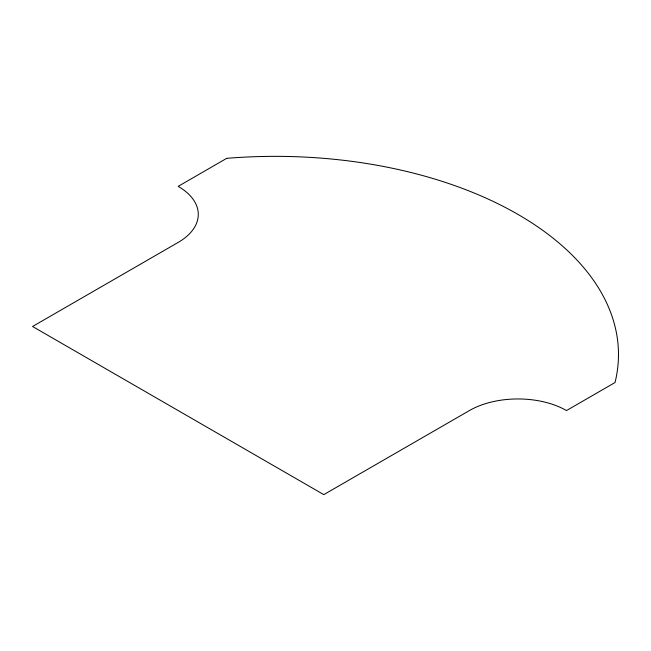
<?xml version="1.0" encoding="UTF-8"?>
<svg xmlns="http://www.w3.org/2000/svg" width="651" height="651" viewBox="0 0 651 651"><rect width="100%" height="100%" fill="white"/><g stroke="black" fill="none" stroke-linecap="round" stroke-linejoin="round"><path stroke-width="0.98" d="M226.711 158.339L178.171 186.365A68.648 39.63 0 0 1 178.171 242.416L32.55 326.485L323.791 494.63L469.412 410.561A68.648 39.63 0 0 1 566.492 410.561L615.024 382.536A343.232 198.164 0 0 0 226.711 158.339"/></g></svg>
